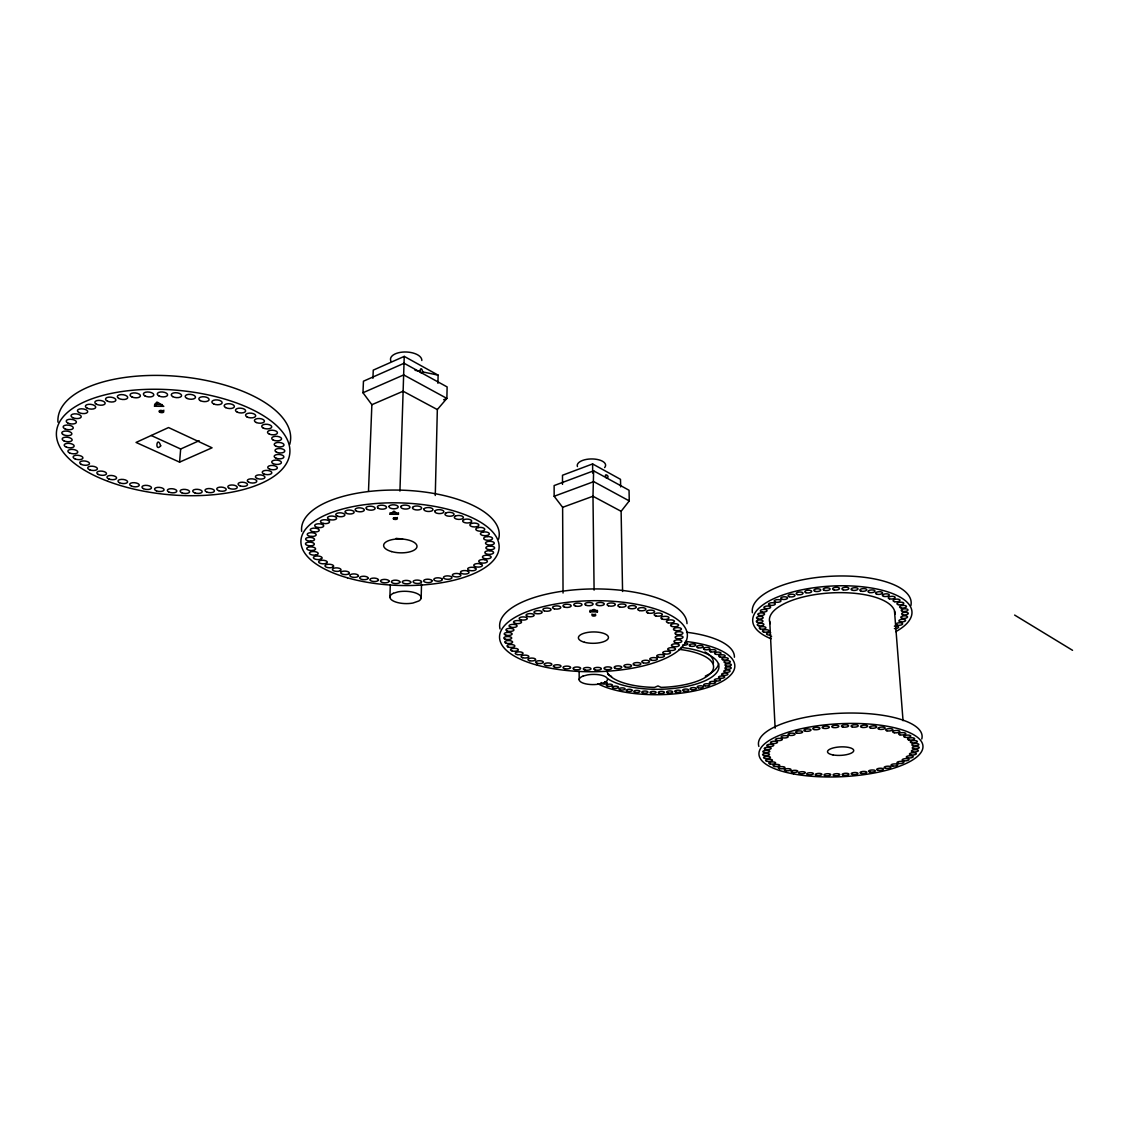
<?xml version="1.0" encoding="UTF-8"?>
<svg xmlns="http://www.w3.org/2000/svg" width="1129" height="1129" viewBox="0 0 1129 1129"><rect width="100%" height="100%" fill="white"/><g stroke="black" fill="none" stroke-linecap="round" stroke-linejoin="round"><path stroke-width="1.5" d="M437.939 383.296L438.108 375.138L404.238 356.383L373.262 370.129L372.909 378.314M435.272 495.49L437.332 409.573L446.872 398.41L447.126 386.937L404.097 363.256L363.453 381.207L362.973 392.737L371.864 404.704L368.506 490.932M421.159 597.989L421.526 584.187M390.168 512.665L390.112 514.259L398.41 514.33L398.466 512.749M399.934 491.087L404.238 356.383M389.9 596.973L390.295 584.878M179.582 462.142L212.054 447.804L168.546 427.552L136.059 442.441L179.582 462.142L180.668 449.003L199.17 440.719M154.532 406.257L157.975 402.474L163.776 406.341L154.532 406.257L154.673 404.535L156.987 402.009M422.726 371.907C417.97 375.971 420.694 363.058 422.726 371.907L438.108 375.138M622.573 591.483L621.119 511.31L629.262 500.909L629.051 490.254L593.628 470.821L554.127 485.569L554.156 496.266L562.623 507.33L563.046 593.021M390.112 514.259L393.95 511.183L398.41 514.33M589.987 611.862L593.995 609.364L597.439 611.904L597.424 610.45L589.973 610.394L589.987 611.862L597.439 611.904M362.973 392.737L403.716 374.913L446.872 398.41L443.626 399.779M371.864 404.704L403.124 391.227L437.332 409.573M620.668 486.909L620.498 479.331L592.598 463.934L562.496 475.253L562.51 484.369M554.156 496.266L593.755 481.631L629.262 500.909M562.623 507.33L592.979 496.252L621.119 511.31M391.834 512.679L396.801 512.735M154.673 404.535L162.378 404.619M415.035 370.284L419.819 371.286M606.767 478.329C611.156 476.085 602.477 471.851 606.428 478.075M151.23 435.498L180.668 449.003M1014.632 615.065L1072.55 650.318M894.493 611.114L903.045 720.711M769.738 621.218L775.129 728.205M593.628 470.821L592.979 496.252L594.094 590.128M592.598 463.934L592.697 473.122M579.135 671.289L579.205 679.771M57.946 422.147A116.781 52.865 5.3 0 1 180.273 376.592A116.781 52.865 5.3 0 1 289.673 444.53M163.874 410.222A2.371 1.087 5.6 0 1 160.022 410.561M397.352 517.477A2.103 0.903 1.9 0 1 393.809 517.745M402.545 538.773A16.653 7.028 1.8 0 1 396.124 538.364M390.944 361.209A15.679 7.79 2.3 0 1 404.507 351.994A15.679 7.79 2.3 0 1 421.823 360.504M301.669 531.42A98.9 41.688 1.8 0 1 403.702 490.24A98.9 41.688 1.8 0 1 498.566 539.267M595.604 614.148A1.891 0.734 -0.6 0 1 593.628 614.628A1.891 0.734 -0.6 0 0 592.386 615.813A1.891 0.734 -0.6 0 0 595.618 615.587A1.891 0.734 -0.6 0 0 593.558 614.628A1.891 0.734 -0.6 0 1 591.977 614.021M500.02 628.952A93.693 35.888 -0.6 0 1 588.661 589.028A93.693 35.888 -0.6 0 1 687.011 623.645M577.427 466.545A14.183 6.421 -0.7 0 1 592.923 458.967A14.183 6.421 -0.7 0 1 604.622 467.589M758.871 746.438A81.937 26.814 -2.8 0 1 839.849 713.288A81.937 26.814 -2.8 0 1 921.772 739.001M686.559 632.254A74.57 27.435 -1.3 0 1 734.414 657.233M604.721 681.86A3.119 1.115 -0.7 0 1 606.569 683.652A3.119 1.115 -0.7 0 1 601.249 683.37M601.108 682.805A3.119 1.115 -0.7 0 1 601.362 682.523M685.345 641.399A74.726 27.181 -1.3 0 1 718.792 683.158A74.726 27.181 -1.3 0 1 597.664 683.652M684.795 642.754A3.274 1.228 -1.6 0 1 687.505 644.334A3.274 1.228 -1.6 0 1 682.537 645.012M681.041 647.383A58.92 21.437 -1.3 0 1 704.101 681.196A58.92 21.437 -1.3 0 1 607.896 678.811M679.079 649.344A53.543 19.475 -1.3 0 1 712.78 670.217A53.543 19.475 -1.3 0 1 661.086 687.378L657.967 685.938L654.524 687.406A53.543 19.475 -1.3 0 1 606.823 671.049M718.651 663.57A58.863 21.522 -1.3 0 1 705.286 676.102M611.608 676.511A58.863 21.522 -1.3 0 1 607.825 674.309M705.018 651.969A53.486 19.56 -1.3 0 1 713.288 663.598M752.408 612.737A79.58 30.596 -3.3 0 1 832.652 576.171A79.58 30.596 -3.3 0 1 910.877 605.638M771.573 636.657A3.302 1.242 -2.6 0 1 771.559 636.333M770.712 634.964A3.316 1.242 -2.5 0 1 766.492 633.948A3.316 1.242 -2.5 0 1 770.613 632.565M771.051 638.788A79.75 30.328 -3.3 0 1 776.935 597.269A79.75 30.328 -3.3 0 1 885.164 591.074A79.75 30.328 -3.3 0 1 895.763 631.647M894.394 626.158A3.359 1.256 -3.9 0 1 898.628 627.117A3.359 1.256 -3.9 0 1 894.408 628.585M770.218 623.66A62.885 23.907 -3.3 0 1 827.712 593.12A62.885 23.907 -3.3 0 1 894.987 614.148M389.068 506.286L389.209 507.316A4.615 1.99 2 0 0 396.462 508.445A4.615 1.99 2 0 0 395.997 505.171A4.615 1.99 2 0 0 389.068 506.286M410.758 582.112L410.702 582.564A4.262 1.708 1.6 0 1 404.281 583.51A4.262 1.708 1.6 0 1 403.914 580.701A4.262 1.708 1.6 0 1 410.589 581.675L410.758 582.112M160.699 445.828C154.504 452.898 156.945 434.425 160.699 445.828M389.053 581.11L388.644 581.957A4.276 1.708 1.8 0 1 381.729 582.225A4.276 1.708 1.8 0 1 383.041 579.502A4.276 1.708 1.8 0 1 389.053 581.11M412.579 507.486L412.466 507.994A4.601 1.99 1.7 0 0 418.901 509.856A4.601 1.99 1.7 0 0 420.397 506.681A4.601 1.99 1.7 0 0 412.932 506.992L412.579 507.486M401.007 506.314L400.851 507.344A4.615 1.99 1.8 0 0 407.752 508.84A4.615 1.99 1.8 0 0 408.261 505.594A4.615 1.99 1.8 0 0 401.007 506.314M399.864 582.112L399.666 582.536A4.262 1.708 1.7 0 1 392.963 583.143A4.262 1.708 1.7 0 1 393.428 580.362A4.262 1.708 1.7 0 1 399.821 581.661L399.864 582.112M378.441 580.01L377.763 580.842A4.276 1.708 2 0 1 370.764 580.743A4.276 1.708 2 0 1 372.895 578.133A4.276 1.708 2 0 1 378.441 580.01M424.137 508.77L423.855 509.278A4.601 1.99 1.5 0 0 429.712 511.437A4.601 1.99 1.5 0 0 432.153 508.417A4.601 1.99 1.5 0 0 424.631 508.318L424.137 508.77M368.125 578.401L367.193 579.177A4.29 1.722 2.1 0 1 360.193 578.725A4.29 1.722 2.1 0 1 363.129 576.256A4.29 1.722 2.1 0 1 368.125 578.401M435.258 510.675L434.834 511.141A4.587 1.976 1.4 0 0 440.014 513.582A4.587 1.976 1.4 0 0 443.344 510.745A4.587 1.976 1.4 0 0 435.879 510.252L435.258 510.675M358.26 576.27L357.089 577.004A4.304 1.722 2.2 0 1 350.188 576.199A4.304 1.722 2.2 0 1 353.885 573.913A4.304 1.722 2.2 0 1 358.26 576.27M445.757 513.13L445.193 513.568A4.572 1.962 1.2 0 0 449.61 516.249A4.572 1.962 1.2 0 0 453.773 513.639A4.572 1.962 1.2 0 0 446.505 512.749L445.757 513.13M348.988 573.687L347.591 574.336A4.318 1.736 2.3 0 1 340.887 573.193A4.318 1.736 2.3 0 1 345.305 571.119A4.318 1.736 2.3 0 1 348.988 573.687M455.453 516.108L454.761 516.517A4.558 1.962 1.1 0 0 458.346 519.382A4.558 1.962 1.1 0 0 463.271 517.04A4.558 1.962 1.1 0 0 456.328 515.77L455.453 516.108M393.315 593.318L392.144 593.953A15.637 6.153 1.6 0 0 394.219 601.432A15.637 6.153 1.6 0 0 412.974 603.027L418.831 600.981A15.637 6.153 1.6 0 0 416.869 593.459A15.637 6.153 1.6 0 0 398.001 591.878L393.315 593.318M340.45 570.639L338.841 571.218A4.333 1.75 2.4 0 1 332.448 569.75A4.333 1.75 2.4 0 1 337.515 567.929A4.333 1.75 2.4 0 1 340.45 570.639M464.202 519.552L463.398 519.904A4.53 1.948 1 0 0 466.094 522.91A4.53 1.948 1 0 0 471.682 520.892A4.53 1.948 1 0 0 465.162 519.269L464.202 519.552M583.072 676.088L581.887 676.61A14.169 5.095 -0.6 0 0 582.352 682.805A14.169 5.095 -0.6 0 0 599.076 684.103L604.777 682.41A14.169 5.095 -0.6 0 0 604.41 676.2A14.169 5.095 -0.6 0 0 587.602 674.888L583.072 676.088M332.773 567.21L330.98 567.689A4.361 1.764 2.5 0 1 324.969 565.911A4.361 1.764 2.5 0 1 330.642 564.373A4.361 1.764 2.5 0 1 332.773 567.21M471.851 523.39L470.948 523.701A4.516 1.933 0.9 0 0 472.726 526.791A4.516 1.933 0.9 0 0 478.865 525.098A4.516 1.933 0.9 0 0 472.882 523.164L471.851 523.39M326.069 563.413L324.122 563.794A4.375 1.778 2.6 0 1 318.604 561.734A4.375 1.778 2.6 0 1 324.785 560.492A4.375 1.778 2.6 0 1 326.069 563.413M478.287 527.568L477.299 527.822A4.502 1.905 0.8 0 0 478.146 530.94A4.502 1.905 0.8 0 0 484.722 529.614A4.502 1.905 0.8 0 0 479.388 527.398L478.287 527.568M320.481 559.307L318.392 559.603A4.389 1.792 2.7 0 1 313.467 557.26A4.389 1.792 2.7 0 1 320.072 556.357A4.389 1.792 2.7 0 1 320.481 559.307M483.424 531.999L482.365 532.196A4.474 1.891 0.7 0 0 482.266 535.301A4.474 1.891 0.7 0 0 489.196 534.342A4.474 1.891 0.7 0 0 484.553 531.9L483.424 531.999M316.092 554.96L313.89 555.143A4.417 1.806 2.8 0 1 309.628 552.575A4.417 1.806 2.8 0 1 316.572 552.025A4.417 1.806 2.8 0 1 316.092 554.96M487.192 536.614L486.077 536.755A4.46 1.877 0.7 0 0 485.061 539.775A4.46 1.877 0.7 0 0 492.202 539.21A4.46 1.877 0.7 0 0 488.335 536.571L487.192 536.614M312.973 550.444L310.715 550.5A4.445 1.821 2.8 0 1 307.173 547.734A4.445 1.821 2.8 0 1 314.342 547.551A4.445 1.821 2.8 0 1 312.973 550.444M489.534 541.327L488.405 541.398A4.431 1.863 0.6 0 0 486.486 544.319A4.431 1.863 0.6 0 0 493.726 544.136A4.431 1.863 0.6 0 0 490.692 541.341L489.534 541.327M311.209 545.801L308.909 545.73A4.46 1.849 2.9 0 1 306.171 542.809A4.46 1.849 2.9 0 1 313.467 543.021A4.46 1.849 2.9 0 1 311.209 545.801M490.466 546.069L489.309 546.083A4.403 1.835 0.6 0 0 486.543 548.835A4.403 1.835 0.6 0 0 493.754 549.033A4.403 1.835 0.6 0 0 491.595 546.154L490.466 546.069M310.842 541.116L308.527 540.932A4.488 1.863 2.9 0 1 306.665 537.898A4.488 1.863 2.9 0 1 313.961 538.477A4.488 1.863 2.9 0 1 310.842 541.116M489.958 550.754L488.815 550.712A4.389 1.821 0.6 0 0 485.258 553.281A4.389 1.821 0.6 0 0 492.343 553.845A4.389 1.821 0.6 0 0 491.059 550.896L489.958 550.754M311.886 536.458L309.614 536.148A4.502 1.877 2.9 0 1 308.654 533.057A4.502 1.877 2.9 0 1 315.852 534.017A4.502 1.877 2.9 0 1 311.886 536.458M488.067 555.327L486.952 555.228A4.361 1.806 0.7 0 0 482.647 557.557A4.361 1.806 0.7 0 0 489.506 558.474A4.361 1.806 0.7 0 0 489.111 555.524L488.067 555.327M314.37 531.914L312.168 531.491A4.53 1.905 2.9 0 1 312.126 528.372A4.53 1.905 2.9 0 1 319.098 529.713A4.53 1.905 2.9 0 1 314.37 531.914M484.821 559.716L483.748 559.561A4.347 1.792 0.7 0 0 478.795 561.621A4.347 1.792 0.7 0 0 485.301 562.877A4.347 1.792 0.7 0 0 485.809 559.956L484.821 559.716M480.305 563.851L479.289 563.639A4.333 1.778 0.8 0 0 473.771 565.403A4.333 1.778 0.8 0 0 479.839 566.97A4.333 1.778 0.8 0 0 481.208 564.133L480.305 563.851M318.251 527.539L316.162 527.003A4.544 1.919 2.8 0 1 317.066 523.927A4.544 1.919 2.8 0 1 323.684 525.62A4.544 1.919 2.8 0 1 318.251 527.539M323.487 523.447L321.539 522.798A4.558 1.933 2.8 0 1 323.388 519.806A4.558 1.933 2.8 0 1 329.555 521.838A4.558 1.933 2.8 0 1 323.487 523.447M474.589 567.675L473.644 567.407A4.318 1.764 0.8 0 0 467.646 568.861A4.318 1.764 0.8 0 0 473.192 570.709A4.318 1.764 0.8 0 0 475.394 568L474.589 567.675M330.021 519.665L328.257 518.931A4.572 1.948 2.7 0 1 331.023 516.066A4.572 1.948 2.7 0 1 336.611 518.409A4.572 1.948 2.7 0 1 330.021 519.665M467.787 571.133L466.912 570.822A4.304 1.75 0.9 0 0 460.519 571.937A4.304 1.75 0.9 0 0 465.487 574.04A4.304 1.75 0.9 0 0 468.493 571.486L467.787 571.133M459.983 574.181L459.221 573.842A4.29 1.736 1 0 0 452.531 574.605A4.29 1.736 1 0 0 456.836 576.919A4.29 1.736 1 0 0 460.576 574.562L459.983 574.181M337.74 516.292L336.188 515.473A4.587 1.962 2.6 0 1 339.843 512.806A4.587 1.962 2.6 0 1 344.754 515.417A4.587 1.962 2.6 0 1 337.74 516.292M451.332 576.778L450.669 576.411A4.276 1.722 1.1 0 0 443.782 576.82A4.276 1.722 1.1 0 0 447.366 579.304A4.276 1.722 1.1 0 0 451.798 577.187L451.332 576.778M346.518 513.385L345.206 512.495A4.601 1.976 2.5 0 1 349.694 510.054A4.601 1.976 2.5 0 1 353.843 512.905A4.601 1.976 2.5 0 1 346.518 513.385M441.933 578.895L441.383 578.5A4.276 1.722 1.2 0 0 434.411 578.556A4.276 1.722 1.2 0 0 437.233 581.181A4.276 1.722 1.2 0 0 442.272 579.332L441.933 578.895M356.242 511L355.198 510.04A4.601 1.976 2.4 0 1 360.433 507.881A4.601 1.976 2.4 0 1 363.736 510.915A4.601 1.976 2.4 0 1 356.242 511M431.941 580.504L431.518 580.08A4.262 1.708 1.3 0 0 424.546 579.798A4.262 1.708 1.3 0 0 426.579 582.522A4.262 1.708 1.3 0 0 432.153 580.941L431.941 580.504M366.713 509.165L365.951 508.163A4.615 1.99 2.3 0 1 371.864 506.328A4.615 1.99 2.3 0 1 374.263 509.489A4.615 1.99 2.3 0 1 366.713 509.165M421.498 581.576L421.202 581.153A4.262 1.708 1.5 0 0 414.329 580.518A4.262 1.708 1.5 0 0 415.543 583.298A4.262 1.708 1.5 0 0 421.583 582.028L421.498 581.576M377.763 507.937L377.312 506.907A4.615 1.99 2.1 0 1 383.789 505.411A4.615 1.99 2.1 0 1 385.229 508.671A4.615 1.99 2.1 0 1 377.763 507.937M72.877 417.716A5.165 2.329 6.6 0 0 81.189 417.038A5.165 2.329 6.6 0 0 74.288 413.849A5.165 2.329 6.6 0 0 72.877 417.716M78.832 412.48A5.179 2.343 6.6 0 0 87.512 412.325A5.179 2.343 6.6 0 0 81.359 408.797A5.179 2.343 6.6 0 0 78.832 412.48M67.585 422.867A5.137 2.3 6.6 0 0 76.207 422.754A5.137 2.3 6.6 0 0 70.153 419.268A5.137 2.3 6.6 0 0 67.585 422.867M63.916 440.86A5.052 2.23 6.5 0 0 72.115 440.296A5.052 2.23 6.5 0 0 65.454 437.191A5.052 2.23 6.5 0 0 63.916 440.86M64.974 428.851A5.123 2.272 6.6 0 0 73.23 428.23A5.123 2.272 6.6 0 0 66.428 425.083A5.123 2.272 6.6 0 0 64.974 428.851M63.111 434.538A5.095 2.244 6.6 0 0 71.663 434.482A5.095 2.244 6.6 0 0 65.708 431.052A5.095 2.244 6.6 0 0 63.111 434.538M66.456 447.169A5.024 2.202 6.4 0 0 74.175 446.124A5.024 2.202 6.4 0 0 66.907 443.387A5.024 2.202 6.4 0 0 66.456 447.169M69.575 452.955A4.996 2.173 6.3 0 0 77.703 452.447A4.996 2.173 6.3 0 0 71.198 449.384A4.996 2.173 6.3 0 0 69.575 452.955M75.262 459.009A4.968 2.159 6.2 0 0 82.939 458.035A4.968 2.159 6.2 0 0 75.826 455.326A4.968 2.159 6.2 0 0 75.262 459.009M89.77 469.847A4.911 2.117 6 0 0 97.419 468.93A4.911 2.117 6 0 0 90.461 466.249A4.911 2.117 6 0 0 89.77 469.847M81.344 464.414A4.939 2.131 6.1 0 0 89.431 463.948A4.939 2.131 6.1 0 0 83.08 460.942A4.939 2.131 6.1 0 0 81.344 464.414M98.364 474.476A4.883 2.089 5.8 0 0 106.394 474.067A4.883 2.089 5.8 0 0 100.213 471.089A4.883 2.089 5.8 0 0 98.364 474.476M108.963 479.035A4.855 2.075 5.7 0 0 116.597 478.174A4.855 2.075 5.7 0 0 109.809 475.507A4.855 2.075 5.7 0 0 108.963 479.035M119.462 482.704A4.826 2.06 5.5 0 0 127.464 482.337A4.826 2.06 5.5 0 0 121.452 479.373A4.826 2.06 5.5 0 0 119.462 482.704M131.613 486.176A4.812 2.046 5.3 0 0 139.248 485.357A4.812 2.046 5.3 0 0 132.615 482.718A4.812 2.046 5.3 0 0 131.613 486.176M143.341 488.617A4.784 2.046 5.2 0 0 151.328 488.292A4.784 2.046 5.2 0 0 145.486 485.343A4.784 2.046 5.2 0 0 143.341 488.617M156.381 490.833A4.77 2.032 5 0 0 164.03 490.057A4.77 2.032 5 0 0 157.538 487.403A4.77 2.032 5 0 0 156.381 490.833M181.854 492.794A4.756 2.032 4.7 0 0 189.531 492.061A4.756 2.032 4.7 0 0 183.194 489.393A4.756 2.032 4.7 0 0 181.854 492.794M168.658 491.948A4.756 2.032 4.8 0 0 176.646 491.651A4.756 2.032 4.8 0 0 170.959 488.702A4.756 2.032 4.8 0 0 168.658 491.948M206.649 491.976A4.742 2.046 4.4 0 0 214.383 491.27A4.742 2.046 4.4 0 0 208.145 488.575A4.742 2.046 4.4 0 0 206.649 491.976M194.922 492.921A4.742 2.032 4.5 0 0 202.19 491.75A4.742 2.032 4.5 0 0 195.275 489.407A4.742 2.032 4.5 0 0 194.922 492.921M218.857 490.72A4.742 2.046 4.3 0 0 226.209 489.591A4.742 2.046 4.3 0 0 219.379 487.206A4.742 2.046 4.3 0 0 218.857 490.72M240.082 485.851A4.756 2.075 4 0 0 247.519 484.736A4.756 2.075 4 0 0 240.759 482.309A4.756 2.075 4 0 0 240.082 485.851M248.803 482.281A4.77 2.089 3.9 0 0 256.692 481.646A4.77 2.089 3.9 0 0 250.624 478.851A4.77 2.089 3.9 0 0 248.803 482.281M229.399 488.42A4.756 2.06 4.1 0 0 237.189 487.756A4.756 2.06 4.1 0 0 231.064 485.018A4.756 2.06 4.1 0 0 229.399 488.42M257.37 478.541A4.784 2.103 3.8 0 0 264.92 477.454A4.784 2.103 3.8 0 0 258.202 474.956A4.784 2.103 3.8 0 0 257.37 478.541M159.866 412.254A2.371 1.087 5.6 0 0 163.733 411.93A2.371 1.087 5.6 0 0 160.614 410.448A2.371 1.087 5.6 0 0 159.866 412.254M263.72 473.884A4.812 2.117 3.8 0 0 271.694 473.277A4.812 2.117 3.8 0 0 265.696 470.412A4.812 2.117 3.8 0 0 263.72 473.884M269.662 469.17A4.826 2.145 3.7 0 0 277.325 468.098A4.826 2.145 3.7 0 0 270.635 465.529A4.826 2.145 3.7 0 0 269.662 469.17M131.98 396.985A5.236 2.427 6.1 0 0 140.377 396.152A5.236 2.427 6.1 0 0 133.349 392.934A5.236 2.427 6.1 0 0 131.98 396.985M273.176 463.638A4.855 2.159 3.7 0 0 281.262 463.059A4.855 2.159 3.7 0 0 275.278 460.11A4.855 2.159 3.7 0 0 273.176 463.638M276.083 458.219A4.883 2.187 3.7 0 0 283.873 457.16A4.883 2.187 3.7 0 0 277.184 454.507A4.883 2.187 3.7 0 0 276.083 458.219M118.771 398.424A5.236 2.413 6.2 0 0 127.521 398.17A5.236 2.413 6.2 0 0 121.283 394.6A5.236 2.413 6.2 0 0 118.771 398.424M107.453 401.162A5.222 2.399 6.4 0 0 115.85 400.386A5.222 2.399 6.4 0 0 108.821 397.154A5.222 2.399 6.4 0 0 107.453 401.162M96.247 404.111A5.222 2.385 6.5 0 0 104.983 403.914A5.222 2.385 6.5 0 0 98.773 400.358A5.222 2.385 6.5 0 0 96.247 404.111M87.314 408.261A5.208 2.371 6.5 0 0 95.683 407.527A5.208 2.371 6.5 0 0 88.697 404.309A5.208 2.371 6.5 0 0 87.314 408.261M276.422 452.122A4.911 2.216 3.7 0 0 284.635 451.572A4.911 2.216 3.7 0 0 278.651 448.523A4.911 2.216 3.7 0 0 276.422 452.122M276.069 446.294A4.939 2.244 3.8 0 0 283.986 445.263A4.939 2.244 3.8 0 0 277.268 442.512A4.939 2.244 3.8 0 0 276.069 446.294M273.077 439.971A4.968 2.272 3.8 0 0 281.403 439.449A4.968 2.272 3.8 0 0 275.42 436.316A4.968 2.272 3.8 0 0 273.077 439.971M269.394 434.143A4.996 2.286 3.9 0 0 277.424 433.113A4.996 2.286 3.9 0 0 270.664 430.276A4.996 2.286 3.9 0 0 269.394 434.143M263.128 427.976A5.024 2.314 4.1 0 0 271.553 427.482A5.024 2.314 4.1 0 0 265.541 424.25A5.024 2.314 4.1 0 0 263.128 427.976M256.269 422.514A5.052 2.343 4.2 0 0 264.398 421.512A5.052 2.343 4.2 0 0 257.595 418.577A5.052 2.343 4.2 0 0 256.269 422.514M246.983 416.911A5.08 2.357 4.3 0 0 255.507 416.446A5.08 2.357 4.3 0 0 249.453 413.115A5.08 2.357 4.3 0 0 246.983 416.911M144.851 395.856A5.222 2.427 5.9 0 0 153.615 395.559A5.222 2.427 5.9 0 0 147.377 391.989A5.222 2.427 5.9 0 0 144.851 395.856M159.161 396.067A5.222 2.441 5.7 0 0 167.572 395.178A5.222 2.441 5.7 0 0 160.544 391.989A5.222 2.441 5.7 0 0 159.161 396.067M107.932 481.321A117.148 52.371 5.2 0 0 289.645 454.521A117.148 52.371 5.2 0 0 121.904 391.537A117.148 52.371 5.2 0 0 107.932 481.321M237.344 412.212A5.109 2.385 4.5 0 0 245.586 411.238A5.109 2.385 4.5 0 0 238.713 408.204A5.109 2.385 4.5 0 0 237.344 412.212M225.56 407.555A5.137 2.399 4.7 0 0 234.183 407.132A5.137 2.399 4.7 0 0 228.072 403.716A5.137 2.399 4.7 0 0 225.56 407.555M213.776 403.984A5.151 2.413 4.9 0 0 222.088 403.039A5.151 2.413 4.9 0 0 215.159 399.934A5.151 2.413 4.9 0 0 213.776 403.984M200.214 400.597A5.179 2.427 5.1 0 0 208.907 400.216A5.179 2.427 5.1 0 0 202.74 396.745A5.179 2.427 5.1 0 0 200.214 400.597M187.089 398.452A5.193 2.427 5.3 0 0 195.458 397.535A5.193 2.427 5.3 0 0 188.487 394.388A5.193 2.427 5.3 0 0 187.089 398.452M172.666 396.589A5.208 2.441 5.5 0 0 181.402 396.251A5.208 2.441 5.5 0 0 175.193 392.723A5.208 2.441 5.5 0 0 172.666 396.589M347.492 577.836A99.169 41.279 1.8 0 0 499.074 548.115A99.169 41.279 1.8 0 0 353.433 506.526A99.169 41.279 1.8 0 0 347.492 577.836M393.767 519.142A2.103 0.903 1.9 0 0 397.309 518.86A2.103 0.903 1.9 0 0 394.783 517.661A2.103 0.903 1.9 0 0 393.767 519.142M391.537 551.573A16.709 6.943 1.8 0 0 416.996 546.521A16.709 6.943 1.8 0 0 392.398 539.577A16.709 6.943 1.8 0 0 391.537 551.573M664.572 653.945A3.923 1.454 -1.4 0 0 670.541 652.618A3.923 1.454 -1.4 0 0 664.755 651.419A3.923 1.454 -1.4 0 0 664.572 653.945M658.151 657.163A3.909 1.439 -1.3 0 0 664.445 656.118A3.909 1.439 -1.3 0 0 659.153 654.665A3.909 1.439 -1.3 0 0 658.151 657.163M651.574 660.267A3.895 1.439 -1.2 0 0 657.459 658.941A3.895 1.439 -1.2 0 0 651.645 657.798A3.895 1.439 -1.2 0 0 651.574 660.267M615.305 668.34A3.853 1.411 -0.9 0 0 621.698 667.564A3.853 1.411 -0.9 0 0 616.857 665.955A3.853 1.411 -0.9 0 0 615.305 668.34M625.424 667.013A3.867 1.411 -1 0 0 631.563 665.941A3.867 1.411 -1 0 0 626.186 664.572A3.867 1.411 -1 0 0 625.424 667.013M634.286 665.023A3.867 1.411 -1.1 0 0 640.75 664.261A3.867 1.411 -1.1 0 0 635.966 662.61A3.867 1.411 -1.1 0 0 634.286 665.023M643.29 662.85A3.881 1.425 -1.2 0 0 649.5 661.792A3.881 1.425 -1.2 0 0 644.179 660.38A3.881 1.425 -1.2 0 0 643.29 662.85M554.353 608.827A4.135 1.609 -0.2 0 0 560.817 607.614A4.135 1.609 -0.2 0 0 554.946 606.033A4.135 1.609 -0.2 0 0 554.353 608.827M575.536 606.061A4.149 1.623 -0.5 0 0 582.014 604.805A4.149 1.623 -0.5 0 0 576.115 603.239A4.149 1.623 -0.5 0 0 575.536 606.061M554.664 667.239A3.867 1.411 -0.2 0 0 560.958 666.378A3.867 1.411 -0.2 0 0 555.849 664.826A3.867 1.411 -0.2 0 0 554.664 667.239M537.051 663.245A3.881 1.425 0 0 0 543.331 662.356A3.881 1.425 0 0 0 538.11 660.804A3.881 1.425 0 0 0 537.051 663.245M545.942 665.56A3.867 1.411 -0.1 0 0 551.869 664.402A3.867 1.411 -0.1 0 0 546.196 663.104A3.867 1.411 -0.1 0 0 545.942 665.56M564.712 668.693A3.853 1.411 -0.3 0 0 570.681 667.564A3.853 1.411 -0.3 0 0 565.093 666.265A3.853 1.411 -0.3 0 0 564.712 668.693M522.544 657.699A3.909 1.439 0.1 0 0 528.824 656.782A3.909 1.439 0.1 0 0 523.503 655.229A3.909 1.439 0.1 0 0 522.544 657.699M529.769 660.733A3.895 1.439 0.1 0 0 535.668 659.534A3.895 1.439 0.1 0 0 529.896 658.249A3.895 1.439 0.1 0 0 529.769 660.733M574.336 669.469A3.853 1.397 -0.4 0 0 580.645 668.65A3.853 1.397 -0.4 0 0 575.635 667.084A3.853 1.397 -0.4 0 0 574.336 669.469M584.991 670.005A3.853 1.397 -0.5 0 0 590.989 668.904A3.853 1.397 -0.5 0 0 585.485 667.578A3.853 1.397 -0.5 0 0 584.991 670.005M594.941 669.85A3.853 1.397 -0.6 0 0 601.291 669.045A3.853 1.397 -0.6 0 0 596.366 667.465A3.853 1.397 -0.6 0 0 594.941 669.85M605.61 669.441A3.853 1.397 -0.8 0 0 611.678 668.354A3.853 1.397 -0.8 0 0 606.245 667.013A3.853 1.397 -0.8 0 0 605.61 669.441M505.806 635.161A4.008 1.524 0.3 0 0 512.143 634.117A4.008 1.524 0.3 0 0 506.526 632.55A4.008 1.524 0.3 0 0 505.806 635.161M506.314 643.248A3.98 1.496 0.3 0 0 512.622 642.246A3.98 1.496 0.3 0 0 507.09 640.679A3.98 1.496 0.3 0 0 506.314 643.248M504.988 639.099A3.994 1.51 0.3 0 0 511.62 638.393A3.994 1.51 0.3 0 0 506.625 636.573A3.994 1.51 0.3 0 0 504.988 639.099M517.167 654.552A3.923 1.454 0.2 0 0 523.066 653.31A3.923 1.454 0.2 0 0 517.195 652.026A3.923 1.454 0.2 0 0 517.167 654.552M508.149 647.03A3.951 1.482 0.3 0 0 514.753 646.367A3.951 1.482 0.3 0 0 509.856 644.56A3.951 1.482 0.3 0 0 508.149 647.03M512.044 650.939A3.937 1.468 0.2 0 0 518.338 649.979A3.937 1.468 0.2 0 0 512.905 648.427A3.937 1.468 0.2 0 0 512.044 650.939M510.717 627.159A4.05 1.552 0.3 0 0 517.096 626.073A4.05 1.552 0.3 0 0 511.381 624.492A4.05 1.552 0.3 0 0 510.717 627.159M586.205 605.342A4.149 1.623 -0.6 0 0 593.035 604.41A4.149 1.623 -0.6 0 0 587.715 602.561A4.149 1.623 -0.6 0 0 586.205 605.342M608.432 605.793A4.149 1.623 -0.8 0 0 615.263 604.848A4.149 1.623 -0.8 0 0 609.942 603.027A4.149 1.623 -0.8 0 0 608.432 605.793M597.805 605.426A4.149 1.623 -0.7 0 0 604.283 604.142A4.149 1.623 -0.7 0 0 598.384 602.604A4.149 1.623 -0.7 0 0 597.805 605.426M507.175 630.998A4.036 1.538 0.3 0 0 513.85 630.25A4.036 1.538 0.3 0 0 508.77 628.416A4.036 1.538 0.3 0 0 507.175 630.998M537.348 665.207A93.919 35.521 -0.6 0 0 686.742 639.466A93.919 35.521 -0.6 0 0 556.287 603.93A93.919 35.521 -0.6 0 0 537.348 665.207M662.229 619.115A4.079 1.581 -1.4 0 0 668.947 618.113A4.079 1.581 -1.4 0 0 663.654 616.42A4.079 1.581 -1.4 0 0 662.229 619.115M673.237 646.578A3.966 1.482 -1.5 0 0 679.305 645.252A3.966 1.482 -1.5 0 0 673.505 644.01A3.966 1.482 -1.5 0 0 673.237 646.578M669.074 650.262A3.937 1.468 -1.5 0 0 675.467 649.231A3.937 1.468 -1.5 0 0 670.189 647.736A3.937 1.468 -1.5 0 0 669.074 650.262M675.297 642.528A3.98 1.496 -1.5 0 0 681.775 641.498A3.98 1.496 -1.5 0 0 676.511 639.96A3.98 1.496 -1.5 0 0 675.297 642.528M676.906 638.591A3.994 1.51 -1.6 0 0 683.059 637.264A3.994 1.51 -1.6 0 0 677.259 635.98A3.994 1.51 -1.6 0 0 676.906 638.591M676.313 634.413A4.008 1.524 -1.6 0 0 682.876 633.397A4.008 1.524 -1.6 0 0 677.612 631.803A4.008 1.524 -1.6 0 0 676.313 634.413M675.213 630.49A4.036 1.538 -1.6 0 0 681.464 629.163A4.036 1.538 -1.6 0 0 675.65 627.823A4.036 1.538 -1.6 0 0 675.213 630.49M671.91 626.44A4.05 1.552 -1.5 0 0 678.557 625.424A4.05 1.552 -1.5 0 0 673.279 623.772A4.05 1.552 -1.5 0 0 671.91 626.44M668.128 622.785A4.064 1.566 -1.5 0 0 674.465 621.458A4.064 1.566 -1.5 0 0 668.622 620.075A4.064 1.566 -1.5 0 0 668.128 622.785M655.977 615.982A4.093 1.581 -1.4 0 0 662.37 614.656A4.093 1.581 -1.4 0 0 656.499 613.23A4.093 1.581 -1.4 0 0 655.977 615.982M647.778 612.962A4.107 1.595 -1.3 0 0 654.538 611.974A4.107 1.595 -1.3 0 0 649.246 610.224A4.107 1.595 -1.3 0 0 647.778 612.962M639.451 610.577A4.121 1.609 -1.2 0 0 645.887 609.265A4.121 1.609 -1.2 0 0 640.002 607.797A4.121 1.609 -1.2 0 0 639.451 610.577M629.446 608.404A4.135 1.609 -1.1 0 0 636.248 607.43A4.135 1.609 -1.1 0 0 630.928 605.652A4.135 1.609 -1.1 0 0 629.446 608.404M619.609 606.965A4.135 1.623 -1 0 0 626.087 605.666A4.135 1.623 -1 0 0 620.188 604.156A4.135 1.623 -1 0 0 619.609 606.965M564.288 607.049A4.135 1.623 -0.3 0 0 571.105 606.16A4.135 1.623 -0.3 0 0 565.798 604.297A4.135 1.623 -0.3 0 0 564.288 607.049M544.206 610.817A4.121 1.609 -0.1 0 0 551.008 609.956A4.121 1.609 -0.1 0 0 545.73 608.094A4.121 1.609 -0.1 0 0 544.206 610.817M535.725 613.513A4.107 1.595 0 0 0 542.16 612.341A4.107 1.595 0 0 0 536.331 610.761A4.107 1.595 0 0 0 535.725 613.513M527.342 616.349A4.093 1.595 0.1 0 0 534.102 615.531A4.093 1.595 0.1 0 0 528.866 613.668A4.093 1.595 0.1 0 0 527.342 616.349M520.864 619.779A4.079 1.581 0.2 0 0 527.285 618.65A4.079 1.581 0.2 0 0 521.499 617.055A4.079 1.581 0.2 0 0 520.864 619.779M514.753 623.236A4.064 1.566 0.2 0 0 521.471 622.46A4.064 1.566 0.2 0 0 516.306 620.597A4.064 1.566 0.2 0 0 514.753 623.236M584.469 642.274A15.044 5.687 -0.6 0 0 608.362 638.125A15.044 5.687 -0.6 0 0 587.419 632.466A15.044 5.687 -0.6 0 0 584.469 642.274M768.299 746.368A3.5 1.143 -2.2 0 0 773.774 745.338A3.5 1.143 -2.2 0 0 768.793 744.364A3.5 1.143 -2.2 0 0 768.299 746.368M862.104 727.415A3.613 1.2 -3.1 0 0 867.679 726.215A3.613 1.2 -3.1 0 0 862.457 725.326A3.613 1.2 -3.1 0 0 862.104 727.415M765.349 749.331A3.486 1.143 -2.1 0 0 771.107 748.541A3.486 1.143 -2.1 0 0 766.647 747.356A3.486 1.143 -2.1 0 0 765.349 749.331M763.698 755.428A3.458 1.115 -2.1 0 0 769.428 754.666A3.458 1.115 -2.1 0 0 765.039 753.495A3.458 1.115 -2.1 0 0 763.698 755.428M892.714 765.998A3.429 1.087 -3.2 0 0 897.823 764.799A3.429 1.087 -3.2 0 0 892.644 764.135A3.429 1.087 -3.2 0 0 892.714 765.998M852.677 774.536A3.387 1.058 -2.8 0 0 857.955 773.52A3.387 1.058 -2.8 0 0 853.115 772.688A3.387 1.058 -2.8 0 0 852.677 774.536M764.291 752.479A3.472 1.129 -2.1 0 0 769.752 751.477A3.472 1.129 -2.1 0 0 764.827 750.517A3.472 1.129 -2.1 0 0 764.291 752.479M861.145 773.365A3.401 1.058 -2.9 0 0 866.747 772.561A3.401 1.058 -2.9 0 0 862.401 771.516A3.401 1.058 -2.9 0 0 861.145 773.365M771.671 743.319A3.514 1.157 -2.2 0 0 777.458 742.487A3.514 1.157 -2.2 0 0 772.928 741.301A3.514 1.157 -2.2 0 0 771.671 743.319M852.31 726.977A3.613 1.2 -3 0 0 858.209 726.018A3.613 1.2 -3 0 0 853.496 724.874A3.613 1.2 -3 0 0 852.31 726.977M898.359 763.43A3.443 1.087 -3.2 0 0 903.849 762.414A3.443 1.087 -3.2 0 0 899.107 761.51A3.443 1.087 -3.2 0 0 898.359 763.43M885.545 768.242A3.429 1.073 -3.1 0 0 890.964 767.226A3.429 1.073 -3.1 0 0 886.194 766.351A3.429 1.073 -3.1 0 0 885.545 768.242M869.993 772.01A3.401 1.058 -3 0 0 875.342 770.994A3.401 1.058 -3 0 0 870.544 770.147A3.401 1.058 -3 0 0 869.993 772.01M877.713 770.19A3.415 1.073 -3 0 0 883.358 769.399A3.415 1.073 -3 0 0 879.068 768.327A3.415 1.073 -3 0 0 877.713 770.19M814.009 729.546A3.585 1.2 -2.7 0 0 819.894 728.628A3.585 1.2 -2.7 0 0 815.209 727.457A3.585 1.2 -2.7 0 0 814.009 729.546M832.962 727.457A3.599 1.2 -2.8 0 0 838.847 726.526A3.599 1.2 -2.8 0 0 834.148 725.368A3.599 1.2 -2.8 0 0 832.962 727.457M800.207 773.732A3.387 1.058 -2.4 0 0 805.344 772.659A3.387 1.058 -2.4 0 0 800.334 771.883A3.387 1.058 -2.4 0 0 800.207 773.732M785.925 770.712A3.401 1.073 -2.3 0 0 791.034 769.597A3.401 1.073 -2.3 0 0 785.953 768.849A3.401 1.073 -2.3 0 0 785.925 770.712M792.36 772.307A3.387 1.073 -2.3 0 0 797.808 771.432A3.387 1.073 -2.3 0 0 793.207 770.444A3.387 1.073 -2.3 0 0 792.36 772.307M816.747 775.425A3.373 1.058 -2.5 0 0 821.926 774.367A3.373 1.058 -2.5 0 0 816.987 773.591A3.373 1.058 -2.5 0 0 816.747 775.425M825.214 775.679A3.373 1.058 -2.6 0 0 830.718 774.833A3.373 1.058 -2.6 0 0 826.259 773.831A3.373 1.058 -2.6 0 0 825.214 775.679M774.748 766.506A3.415 1.087 -2.2 0 0 779.829 765.377A3.415 1.087 -2.2 0 0 774.692 764.629A3.415 1.087 -2.2 0 0 774.748 766.506M807.898 774.692A3.373 1.058 -2.4 0 0 813.374 773.831A3.373 1.058 -2.4 0 0 808.844 772.829A3.373 1.058 -2.4 0 0 807.898 774.692M779.532 768.651A3.401 1.087 -2.2 0 0 784.965 767.734A3.401 1.087 -2.2 0 0 780.28 766.76A3.401 1.087 -2.2 0 0 779.532 768.651M834.585 775.708A3.373 1.058 -2.7 0 0 839.807 774.663A3.373 1.058 -2.7 0 0 834.91 773.859A3.373 1.058 -2.7 0 0 834.585 775.708M843.307 775.228A3.387 1.058 -2.7 0 0 848.853 774.409A3.387 1.058 -2.7 0 0 844.45 773.379A3.387 1.058 -2.7 0 0 843.307 775.228M770.19 763.98A3.429 1.101 -2.1 0 0 775.623 763.035A3.429 1.101 -2.1 0 0 770.853 762.061A3.429 1.101 -2.1 0 0 770.19 763.98M764.968 758.462A3.443 1.115 -2.1 0 0 770.415 757.503A3.443 1.115 -2.1 0 0 765.561 756.529A3.443 1.115 -2.1 0 0 764.968 758.462M766.69 761.242A3.443 1.101 -2.1 0 0 772.391 760.523A3.443 1.101 -2.1 0 0 768.087 759.337A3.443 1.101 -2.1 0 0 766.69 761.242M843.038 727.09A3.613 1.2 -2.9 0 0 848.627 725.905A3.613 1.2 -2.9 0 0 843.419 724.987A3.613 1.2 -2.9 0 0 843.038 727.09M776.851 740.539A3.528 1.171 -2.3 0 0 782.355 739.467A3.528 1.171 -2.3 0 0 777.302 738.507A3.528 1.171 -2.3 0 0 776.851 740.539M782.341 737.759A3.542 1.171 -2.3 0 0 788.169 736.912A3.542 1.171 -2.3 0 0 783.568 735.727A3.542 1.171 -2.3 0 0 782.341 737.759M789.496 735.36A3.556 1.185 -2.4 0 0 795.028 734.259A3.556 1.185 -2.4 0 0 789.919 733.314A3.556 1.185 -2.4 0 0 789.496 735.36M796.749 733.06A3.57 1.185 -2.5 0 0 802.606 732.171A3.57 1.185 -2.5 0 0 797.977 730.999A3.57 1.185 -2.5 0 0 796.749 733.06M911.089 754.934A3.486 1.115 -3.4 0 0 916.367 753.706A3.486 1.115 -3.4 0 0 911.188 753.001A3.486 1.115 -3.4 0 0 911.089 754.934M908.845 739.932A3.556 1.157 -3.4 0 0 914.631 738.93A3.556 1.157 -3.4 0 0 909.903 737.9A3.556 1.157 -3.4 0 0 908.845 739.932M905.317 737.336A3.57 1.171 -3.4 0 0 910.807 736.122A3.57 1.171 -3.4 0 0 905.599 735.304A3.57 1.171 -3.4 0 0 905.317 737.336M911.964 742.826A3.542 1.143 -3.5 0 0 917.383 741.598A3.542 1.143 -3.5 0 0 912.19 740.822A3.542 1.143 -3.5 0 0 911.964 742.826M899.954 734.838A3.585 1.171 -3.4 0 0 905.783 733.85A3.585 1.171 -3.4 0 0 901.055 732.777A3.585 1.171 -3.4 0 0 899.954 734.838M913.149 745.719A3.528 1.143 -3.5 0 0 918.865 744.717A3.528 1.143 -3.5 0 0 914.151 743.715A3.528 1.143 -3.5 0 0 913.149 745.719M894.309 732.749A3.599 1.185 -3.4 0 0 899.841 731.521A3.599 1.185 -3.4 0 0 894.62 730.675A3.599 1.185 -3.4 0 0 894.309 732.749M886.971 730.802A3.599 1.185 -3.3 0 0 892.841 729.814A3.599 1.185 -3.3 0 0 888.114 728.727A3.599 1.185 -3.3 0 0 886.971 730.802M879.576 729.348A3.599 1.185 -3.2 0 0 885.15 728.134A3.599 1.185 -3.2 0 0 879.928 727.274A3.599 1.185 -3.2 0 0 879.576 729.348M870.741 728.12A3.613 1.2 -3.2 0 0 876.626 727.147A3.613 1.2 -3.2 0 0 871.898 726.018A3.613 1.2 -3.2 0 0 870.741 728.12M823.718 728.388A3.599 1.2 -2.7 0 0 829.293 727.231A3.599 1.2 -2.7 0 0 824.114 726.3A3.599 1.2 -2.7 0 0 823.718 728.388M805.457 731.211A3.585 1.185 -2.6 0 0 811.017 730.082A3.585 1.185 -2.6 0 0 805.866 729.136A3.585 1.185 -2.6 0 0 805.457 731.211M833.047 754.934A13.153 4.248 -2.8 0 0 853.693 750.94A13.153 4.248 -2.8 0 0 835.065 747.525A13.153 4.248 -2.8 0 0 833.047 754.934M907.617 757.841A3.472 1.101 -3.3 0 0 913.206 756.839A3.472 1.101 -3.3 0 0 908.464 755.908A3.472 1.101 -3.3 0 0 907.617 757.841M903.849 760.777A3.458 1.101 -3.3 0 0 909.043 759.563A3.458 1.101 -3.3 0 0 903.863 758.871A3.458 1.101 -3.3 0 0 903.849 760.777M912.698 751.815A3.5 1.115 -3.4 0 0 918.343 750.813A3.5 1.115 -3.4 0 0 913.615 749.854A3.5 1.115 -3.4 0 0 912.698 751.815M913.883 748.823A3.514 1.129 -3.4 0 0 919.246 747.596A3.514 1.129 -3.4 0 0 914.067 746.848A3.514 1.129 -3.4 0 0 913.883 748.823M793.504 773.929A82.107 26.517 -2.8 0 0 922.605 749.12A82.107 26.517 -2.8 0 0 806.699 727.584A82.107 26.517 -2.8 0 0 793.504 773.929M726.046 665.884A3.189 1.157 -2 0 0 731.296 665.108A3.189 1.157 -2 0 0 727.189 663.88A3.189 1.157 -2 0 0 726.046 665.884M726.314 669.088A3.175 1.157 -2 0 0 731.267 668.072A3.175 1.157 -2 0 0 726.709 667.084A3.175 1.157 -2 0 0 726.314 669.088M724.86 672.108A3.175 1.143 -2 0 0 730.068 671.318A3.175 1.143 -2 0 0 725.947 670.132A3.175 1.143 -2 0 0 724.86 672.108M725.34 662.878A3.204 1.171 -2 0 0 730.364 661.862A3.204 1.171 -2 0 0 725.806 660.846A3.204 1.171 -2 0 0 725.34 662.878M722.913 659.788A3.218 1.171 -2 0 0 728.219 659.011A3.218 1.171 -2 0 0 724.112 657.755A3.218 1.171 -2 0 0 722.913 659.788M720.076 656.993A3.232 1.185 -2 0 0 725.157 655.991A3.232 1.185 -2 0 0 720.584 654.933A3.232 1.185 -2 0 0 720.076 656.993M715.588 654.213A3.232 1.2 -1.9 0 0 720.937 653.451A3.232 1.2 -1.9 0 0 716.83 652.167A3.232 1.2 -1.9 0 0 715.588 654.213M676.271 692.232A3.091 1.087 -1.4 0 0 680.9 691.188A3.091 1.087 -1.4 0 0 676.271 690.341A3.091 1.087 -1.4 0 0 676.271 692.232M659.237 693.262A3.091 1.087 -1.3 0 0 664.374 692.627A3.091 1.087 -1.3 0 0 660.521 691.4A3.091 1.087 -1.3 0 0 659.237 693.262M651.264 693.375A3.091 1.087 -1.2 0 0 656.132 692.529A3.091 1.087 -1.2 0 0 651.814 691.498A3.091 1.087 -1.2 0 0 651.264 693.375M667.803 692.938A3.091 1.087 -1.4 0 0 672.729 692.091A3.091 1.087 -1.4 0 0 668.453 691.047A3.091 1.087 -1.4 0 0 667.803 692.938M635.119 692.359A3.091 1.087 -1 0 0 639.96 691.484A3.091 1.087 -1 0 0 635.571 690.468A3.091 1.087 -1 0 0 635.119 692.359M642.768 692.966A3.091 1.087 -1.1 0 0 647.877 692.331A3.091 1.087 -1.1 0 0 643.953 691.103A3.091 1.087 -1.1 0 0 642.768 692.966M613.357 688.125A3.105 1.101 -0.8 0 0 618.438 687.448A3.105 1.101 -0.8 0 0 614.388 686.234A3.105 1.101 -0.8 0 0 613.357 688.125M627.174 691.23A3.091 1.101 -1 0 0 632.254 690.567A3.091 1.101 -1 0 0 628.274 689.353A3.091 1.101 -1 0 0 627.174 691.23M620.301 689.918A3.091 1.101 -0.9 0 0 625.127 689.029A3.091 1.101 -0.9 0 0 620.682 688.013A3.091 1.101 -0.9 0 0 620.301 689.918M607.712 686.178A3.105 1.115 -0.8 0 0 612.525 685.247A3.105 1.115 -0.8 0 0 608.009 684.259A3.105 1.115 -0.8 0 0 607.712 686.178M683.807 691.047A3.091 1.101 -1.5 0 0 688.775 690.214A3.091 1.101 -1.5 0 0 684.555 689.142A3.091 1.101 -1.5 0 0 683.807 691.047M710.494 683.398A3.119 1.115 -1.8 0 0 715.574 682.593A3.119 1.115 -1.8 0 0 711.411 681.464A3.119 1.115 -1.8 0 0 710.494 683.398M691.64 689.664A3.105 1.101 -1.6 0 0 696.339 688.619A3.105 1.101 -1.6 0 0 691.738 687.759A3.105 1.101 -1.6 0 0 691.64 689.664M698.329 687.801A3.105 1.101 -1.7 0 0 703.353 686.996A3.105 1.101 -1.7 0 0 699.161 685.896A3.105 1.101 -1.7 0 0 698.329 687.801M723.026 675.227A3.161 1.129 -2 0 0 727.923 674.196A3.161 1.129 -2 0 0 723.364 673.251A3.161 1.129 -2 0 0 723.026 675.227M715.786 680.9A3.133 1.115 -1.9 0 0 720.612 679.884A3.133 1.115 -1.9 0 0 716.04 678.952A3.133 1.115 -1.9 0 0 715.786 680.9M719.54 678.063A3.147 1.129 -1.9 0 0 724.677 677.259A3.147 1.129 -1.9 0 0 720.542 676.116A3.147 1.129 -1.9 0 0 719.54 678.063M710.79 651.828A3.246 1.2 -1.9 0 0 715.899 650.826A3.246 1.2 -1.9 0 0 711.341 649.739A3.246 1.2 -1.9 0 0 710.79 651.828M704.454 649.542A3.26 1.214 -1.8 0 0 709.845 648.794A3.26 1.214 -1.8 0 0 705.752 647.467A3.26 1.214 -1.8 0 0 704.454 649.542M698.004 647.736A3.26 1.214 -1.8 0 0 703.155 646.748A3.26 1.214 -1.8 0 0 698.583 645.633A3.26 1.214 -1.8 0 0 698.004 647.736M690.214 646.098A3.26 1.214 -1.7 0 0 695.633 645.365A3.26 1.214 -1.7 0 0 691.527 644.01A3.26 1.214 -1.7 0 0 690.214 646.098M705.089 685.811A3.119 1.115 -1.7 0 0 709.845 684.781A3.119 1.115 -1.7 0 0 705.258 683.892A3.119 1.115 -1.7 0 0 705.089 685.811M769.992 605.243A3.429 1.327 -2.7 0 0 775.341 604.015A3.429 1.327 -2.7 0 0 770.415 602.914A3.429 1.327 -2.7 0 0 769.992 605.243M775.298 602.067A3.443 1.341 -2.7 0 0 780.943 601.094A3.443 1.341 -2.7 0 0 776.484 599.739A3.443 1.341 -2.7 0 0 775.298 602.067M789.256 596.705A3.472 1.355 -2.9 0 0 794.929 595.703A3.472 1.355 -2.9 0 0 790.413 594.348A3.472 1.355 -2.9 0 0 789.256 596.705M782.228 599.344A3.458 1.355 -2.8 0 0 787.59 598.074A3.458 1.355 -2.8 0 0 782.623 596.987A3.458 1.355 -2.8 0 0 782.228 599.344M903.186 614.825A3.415 1.298 -4.1 0 0 908.365 613.442A3.415 1.298 -4.1 0 0 903.327 612.581A3.415 1.298 -4.1 0 0 903.186 614.825M902.057 618.269A3.401 1.284 -4 0 0 907.547 617.111A3.401 1.284 -4 0 0 902.932 616.011A3.401 1.284 -4 0 0 902.057 618.269M900.547 621.825A3.387 1.27 -4 0 0 905.656 620.428A3.387 1.27 -4 0 0 900.617 619.609A3.387 1.27 -4 0 0 900.547 621.825M824.339 590.34A3.5 1.369 -3.3 0 0 830.055 589.282A3.5 1.369 -3.3 0 0 825.468 587.955A3.5 1.369 -3.3 0 0 824.339 590.34M902.424 611.283A3.429 1.298 -4.1 0 0 907.97 610.14A3.429 1.298 -4.1 0 0 903.355 608.997A3.429 1.298 -4.1 0 0 902.424 611.283M901.224 607.981A3.443 1.312 -4.1 0 0 906.488 606.583A3.443 1.312 -4.1 0 0 901.422 605.68A3.443 1.312 -4.1 0 0 901.224 607.981M898.162 604.664A3.458 1.327 -4.1 0 0 903.764 603.521A3.458 1.327 -4.1 0 0 899.164 602.336A3.458 1.327 -4.1 0 0 898.162 604.664M894.704 601.701A3.472 1.327 -4 0 0 900.011 600.303A3.472 1.327 -4 0 0 894.958 599.372A3.472 1.327 -4 0 0 894.704 601.701M834.119 589.931A3.5 1.369 -3.5 0 0 839.524 588.59A3.5 1.369 -3.5 0 0 834.472 587.532A3.5 1.369 -3.5 0 0 834.119 589.931M843.123 589.804A3.5 1.369 -3.6 0 0 848.839 588.717A3.5 1.369 -3.6 0 0 844.238 587.405A3.5 1.369 -3.6 0 0 843.123 589.804M757.347 622.262A3.359 1.284 -2.5 0 0 762.908 621.402A3.359 1.284 -2.5 0 0 758.632 620.047A3.359 1.284 -2.5 0 0 757.347 622.262M757.898 618.89A3.373 1.298 -2.5 0 0 763.19 617.732A3.373 1.298 -2.5 0 0 758.406 616.632A3.373 1.298 -2.5 0 0 757.898 618.89M763.726 632.042A3.331 1.256 -2.5 0 0 769.004 630.97A3.331 1.256 -2.5 0 0 764.361 629.869A3.331 1.256 -2.5 0 0 763.726 632.042M758.9 615.291A3.387 1.298 -2.5 0 0 764.488 614.388A3.387 1.298 -2.5 0 0 760.142 613.033A3.387 1.298 -2.5 0 0 758.9 615.291M758.603 625.734A3.345 1.27 -2.5 0 0 763.896 624.633A3.345 1.27 -2.5 0 0 759.168 623.518A3.345 1.27 -2.5 0 0 758.603 625.734M760.297 628.924A3.345 1.27 -2.5 0 0 765.843 628.091A3.345 1.27 -2.5 0 0 761.638 626.736A3.345 1.27 -2.5 0 0 760.297 628.924M764.982 608.404A3.415 1.327 -2.6 0 0 770.599 607.473A3.415 1.327 -2.6 0 0 766.196 606.118A3.415 1.327 -2.6 0 0 764.982 608.404M761.736 611.904A3.401 1.312 -2.6 0 0 767.057 610.718A3.401 1.312 -2.6 0 0 762.202 609.618A3.401 1.312 -2.6 0 0 761.736 611.904M852.621 590.326A3.5 1.369 -3.7 0 0 858.026 588.957A3.5 1.369 -3.7 0 0 852.945 587.941A3.5 1.369 -3.7 0 0 852.621 590.326M897.216 625.156A3.373 1.256 -3.9 0 0 902.621 624.012A3.373 1.256 -3.9 0 0 898.007 622.94A3.373 1.256 -3.9 0 0 897.216 625.156M889.454 598.836A3.472 1.341 -4 0 0 895.114 597.707A3.472 1.341 -4 0 0 890.499 596.479A3.472 1.341 -4 0 0 889.454 598.836M883.951 596.437A3.486 1.355 -4 0 0 889.299 595.039A3.486 1.355 -4 0 0 884.233 594.08A3.486 1.355 -4 0 0 883.951 596.437M876.81 594.221A3.5 1.355 -3.9 0 0 882.497 593.092A3.5 1.355 -3.9 0 0 877.896 591.836A3.5 1.355 -3.9 0 0 876.81 594.221M869.612 592.556A3.5 1.355 -3.8 0 0 875.003 591.173A3.5 1.355 -3.8 0 0 869.923 590.171A3.5 1.355 -3.8 0 0 869.612 592.556M861.018 591.13A3.5 1.369 -3.7 0 0 866.719 590.03A3.5 1.369 -3.7 0 0 862.119 588.731A3.5 1.369 -3.7 0 0 861.018 591.13M815.378 591.398A3.486 1.369 -3.2 0 0 820.783 590.072A3.486 1.369 -3.2 0 0 815.745 589.013A3.486 1.369 -3.2 0 0 815.378 591.398M805.965 592.711A3.486 1.369 -3.1 0 0 811.666 591.667A3.486 1.369 -3.1 0 0 807.108 590.326A3.486 1.369 -3.1 0 0 805.965 592.711M797.695 594.616A3.472 1.369 -3 0 0 803.072 593.318A3.472 1.369 -3 0 0 798.062 592.231A3.472 1.369 -3 0 0 797.695 594.616"/></g></svg>
